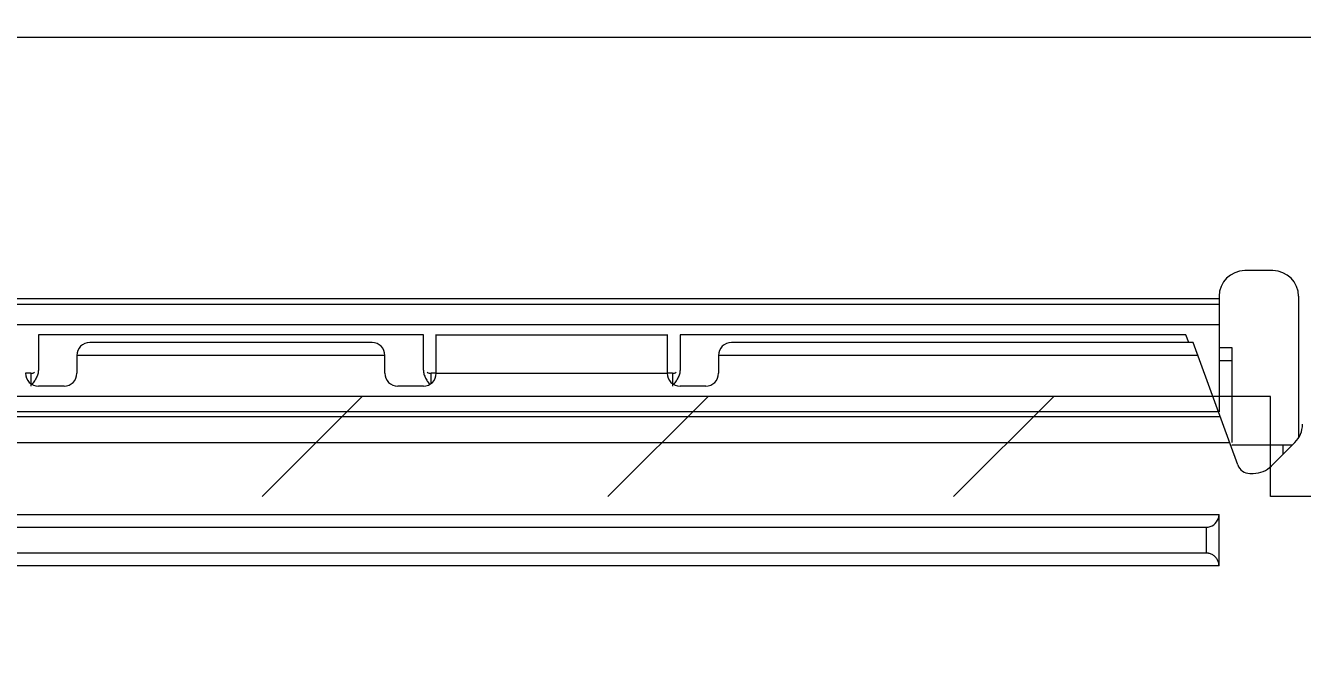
# Model space of a CAD drawing. Extents: x 6438 to 11432, y -3701 to -2371.
# Drawn here: x 11090.267 to 11095.242, y -3286.698 to -3284.216 of the extents above; entities that cross this region are included whole.
import ezdxf

# ---------------------------------------------------------------- set-up
doc = ezdxf.new("R2010")
doc.units = 0
doc.header["$LTSCALE"] = 3
doc.layers.get('DEFPOINTS').update_dxf_attribs({"linetype": 'CONTINUOUS', "lineweight": 9})
doc.layers.add('DIM', color=6, linetype='CONTINUOUS', lineweight=9)
doc.layers.add('LCD', color=4, linetype='CONTINUOUS', lineweight=9)
doc.styles.add('宋体', font='arial.ttf')
doc.dimstyles.new('标注', dxfattribs={"dimtxt": 7, "dimasz": 7, "dimexe": 2, "dimexo": 2, "dimgap": 1, "dimtad": 1, "dimzin": 9, "dimdsep": 46, "dimtxsty": '宋体', "dimcen": 1, "dimadec": 0, "dimazin": 0, "dimtm": 0.05, "dimtfac": 1, "dimtmove": 0, "dimatfit": 3, "dimfxl": 0, "dimtolj": 1, "dimarcsym": 0})

# ---------------------------------------------------------------- blocks, each defined once
blk = doc.blocks.new('LCD背视图')
at = {"layer": 'LCD'}
h = blk.add_hatch(dxfattribs=at)
h.set_pattern_fill('ANSI37', color=256, scale=0.1)
h.set_pattern_definition([(135, (15648.00522, 12129.1224), (0.224506403, 0.224506403), []), (45, (15648.00522, 12129.1224), (0.224506403, -0.224506403), [])])
edge = h.paths.add_edge_path()
edge.add_line((12122.3361, -3359.0977), (12385.5361, -3359.0977))
edge.add_line((12385.5361, -3359.0977), (12385.5361, -3334.2977))
edge.add_line((12385.5361, -3334.2977), (12286.0861, -3334.2977))
edge.add_arc((12286.0861, -3334.7977), 0.5, 90, 180)
edge.add_line((12285.5861, -3334.7977), (12285.5861, -3350.2477))
edge.add_arc((12285.0861, -3350.2477), 0.5, 270, 360, ccw=False)
edge.add_line((12285.0861, -3350.7477), (12261.8861, -3350.7477))
edge.add_arc((12261.8861, -3350.2477), 0.5, 180, 270, ccw=False)
edge.add_line((12261.3861, -3350.2477), (12261.3861, -3334.7977))
edge.add_arc((12260.8861, -3334.7977), 0.5, 0, 90)
edge.add_line((12260.8861, -3334.2977), (12122.3361, -3334.2977))
edge.add_line((12122.3361, -3334.2977), (12122.3361, -3359.0977))
at = {"layer": 'LCD', "ltscale": 0.02}
h = blk.add_hatch(dxfattribs=at)
h.set_pattern_fill('ANSI31', color=256, scale=0.3, angle=180)
h.set_pattern_definition([(225, (12045.7346, -3215.1625), (0.6735192, -0.6735192), [])])
edge = h.paths.add_edge_path()
edge.add_line((12285.0861, -3342.7677), (12261.8861, -3342.7677))
edge = h.paths.add_edge_path()
edge.add_line((12284.5361, -3344.2677), (12284.5361, -3342.7677))
edge = h.paths.add_edge_path()
edge.add_line((12284.5361, -3344.2677), (12283.1361, -3344.2677))
edge.add_line((12283.1361, -3344.2677), (12283.1361, -3346.1677))
edge.add_line((12283.1361, -3346.1677), (12283.1361, -3346.7177))
edge = h.paths.add_edge_path()
edge.add_line((12283.1361, -3346.6377), (12281.2861, -3346.6377))
edge.add_line((12281.2861, -3346.6377), (12281.2861, -3346.2477))
edge.add_line((12281.2861, -3346.2477), (12265.6861, -3346.2477))
edge.add_line((12265.6861, -3346.2477), (12265.6861, -3346.6377))
edge.add_line((12265.6861, -3346.6377), (12263.8361, -3346.6377))
edge = h.paths.add_edge_path()
edge.add_line((12263.8361, -3346.1677), (12263.8361, -3344.2677))
edge.add_line((12263.8361, -3344.2677), (12262.4361, -3344.2677))
edge.add_line((12262.4361, -3344.2677), (12262.4361, -3342.7677))
at = {"layer": 'LCD'}
for p, q in [((12265.425, -3344.8477), (12281.5472, -3344.8477)), ((12265.425, -3344.8477), (12281.5472, -3344.8477)), ((12265.425, -3344.8477), (12281.5472, -3344.8477)), ((12265.425, -3344.8477), (12281.5472, -3344.8477)), ((12281.2961, -3345.7577), (12281.1861, -3345.7577)), ((12281.2961, -3345.7577), (12281.1861, -3345.7577)), ((12281.2961, -3345.7577), (12281.1861, -3345.7577)), ((12281.2961, -3345.7577), (12281.1861, -3345.7577)), ((12281.0861, -3345.8677), (12265.8861, -3345.8677)), ((12281.0861, -3345.8677), (12265.8861, -3345.8677)), ((12281.0861, -3345.8677), (12265.8861, -3345.8677)), ((12281.0861, -3345.8677), (12265.8861, -3345.8677)), ((12281.0861, -3345.8577), (12281.0861, -3346.3077)), ((12281.0861, -3345.8577), (12281.0861, -3346.3077)), ((12281.0861, -3345.8577), (12281.0861, -3346.3077)), ((12281.0861, -3345.8577), (12281.0861, -3346.3077)), ((12281.3961, -3345.8577), (12281.3961, -3346.4088)), ((12281.3961, -3345.8577), (12281.3961, -3346.4088)), ((12281.3961, -3345.8577), (12281.3961, -3346.4088)), ((12281.3961, -3345.8577), (12281.3961, -3346.4088)), ((12265.8861, -3345.8877), (12281.0861, -3345.8877)), ((12265.8861, -3345.8877), (12281.0861, -3345.8877)), ((12265.8861, -3345.8877), (12281.0861, -3345.8877)), ((12265.8861, -3345.8877), (12281.0861, -3345.8877)), ((12265.8861, -3345.9677), (12281.0861, -3345.9677)), ((12265.8861, -3345.9677), (12281.0861, -3345.9677)), ((12265.8861, -3345.9677), (12281.0861, -3345.9677)), ((12265.8861, -3345.9677), (12281.0861, -3345.9677)), ((12276.4861, -3346.0077), (12276.4861, -3346.1452)), ((12277.9861, -3346.0077), (12276.4861, -3346.0077)), ((12277.9861, -3346.0077), (12276.4861, -3346.0077)), ((12276.4861, -3346.0077), (12276.4861, -3346.1452)), ((12276.4861, -3346.0077), (12276.4861, -3346.1452)), ((12277.9861, -3346.0077), (12276.4861, -3346.0077)), ((12277.9861, -3346.0077), (12276.4861, -3346.0077)), ((12276.4861, -3346.0077), (12276.4861, -3346.1452)), ((12277.9861, -3346.1452), (12277.9861, -3346.0077)), ((12277.9861, -3346.1452), (12277.9861, -3346.0077)), ((12277.9861, -3346.1452), (12277.9861, -3346.0077)), ((12277.9861, -3346.1452), (12277.9861, -3346.0077)), ((12278.0361, -3346.1577), (12278.0361, -3346.0068)), ((12278.0361, -3346.1577), (12278.0361, -3346.0068)), ((12278.0361, -3346.1577), (12278.0361, -3346.0068)), ((12278.0361, -3346.1577), (12278.0361, -3346.0068)), ((12278.0361, -3346.0077), (12278.9361, -3346.0077)), ((12278.0361, -3346.0077), (12278.9361, -3346.0077)), ((12278.0361, -3346.0077), (12278.9361, -3346.0077)), ((12278.0361, -3346.0077), (12278.9361, -3346.0077)), ((12278.9361, -3346.0068), (12278.9361, -3346.1577)), ((12278.9361, -3346.0068), (12278.9361, -3346.1577)), ((12278.9361, -3346.0068), (12278.9361, -3346.1577)), ((12278.9361, -3346.0068), (12278.9361, -3346.1577)), ((12278.9861, -3346.0077), (12278.9861, -3346.1452)), ((12280.9561, -3346.0077), (12278.9861, -3346.0077)), ((12280.9561, -3346.0077), (12278.9861, -3346.0077)), ((12278.9861, -3346.0077), (12278.9861, -3346.1452)), ((12278.9861, -3346.0077), (12278.9861, -3346.1452)), ((12280.9561, -3346.0077), (12278.9861, -3346.0077)), ((12280.9561, -3346.0077), (12278.9861, -3346.0077)), ((12278.9861, -3346.0077), (12278.9861, -3346.1452)), ((12280.9686, -3346.0377), (12280.9561, -3346.0077)), ((12280.9686, -3346.0377), (12280.9561, -3346.0077)), ((12280.9686, -3346.0377), (12280.9561, -3346.0077)), ((12280.9686, -3346.0377), (12280.9561, -3346.0077)), ((12277.7861, -3346.0377), (12276.6861, -3346.0377)), ((12277.7861, -3346.0377), (12276.6861, -3346.0377)), ((12277.7861, -3346.0377), (12276.6861, -3346.0377)), ((12277.7861, -3346.0377), (12276.6861, -3346.0377)), ((12280.9854, -3346.0377), (12279.1861, -3346.0377)), ((12280.9854, -3346.0377), (12279.1861, -3346.0377)), ((12280.9854, -3346.0377), (12279.1861, -3346.0377)), ((12280.9854, -3346.0377), (12279.1861, -3346.0377)), ((12281.1591, -3346.5148), (12280.9854, -3346.0377)), ((12281.1591, -3346.5148), (12280.9854, -3346.0377)), ((12281.1591, -3346.5148), (12280.9854, -3346.0377)), ((12281.1591, -3346.5148), (12280.9854, -3346.0377)), ((12281.0861, -3346.0577), (12281.1361, -3346.0577)), ((12281.0861, -3346.0577), (12281.1361, -3346.0577)), ((12281.0861, -3346.0577), (12281.1361, -3346.0577)), ((12281.0861, -3346.0577), (12281.1361, -3346.0577)), ((12281.1361, -3346.0577), (12281.1361, -3346.4277)), ((12281.1361, -3346.0577), (12281.1361, -3346.4277)), ((12281.1361, -3346.0577), (12281.1361, -3346.4277)), ((12281.1361, -3346.0577), (12281.1361, -3346.4277)), ((12276.6361, -3346.0877), (12276.6361, -3346.1577)), ((12277.8361, -3346.0877), (12276.6361, -3346.0877)), ((12277.8361, -3346.0877), (12276.6361, -3346.0877)), ((12276.6361, -3346.0877), (12276.6361, -3346.1577)), ((12276.6361, -3346.0877), (12276.6361, -3346.1577)), ((12277.8361, -3346.0877), (12276.6361, -3346.0877)), ((12277.8361, -3346.0877), (12276.6361, -3346.0877)), ((12276.6361, -3346.0877), (12276.6361, -3346.1577)), ((12277.8361, -3346.1577), (12277.8361, -3346.0877)), ((12277.8361, -3346.1577), (12277.8361, -3346.0877)), ((12277.8361, -3346.1577), (12277.8361, -3346.0877)), ((12277.8361, -3346.1577), (12277.8361, -3346.0877)), ((12279.1361, -3346.0877), (12279.1361, -3346.1577)), ((12281.0036, -3346.0877), (12279.1361, -3346.0877)), ((12281.0036, -3346.0877), (12279.1361, -3346.0877)), ((12279.1361, -3346.0877), (12279.1361, -3346.1577)), ((12279.1361, -3346.0877), (12279.1361, -3346.1577)), ((12281.0036, -3346.0877), (12279.1361, -3346.0877)), ((12281.0036, -3346.0877), (12279.1361, -3346.0877)), ((12279.1361, -3346.0877), (12279.1361, -3346.1577)), ((12281.0861, -3346.1077), (12281.1361, -3346.1077)), ((12281.0861, -3346.1077), (12281.1361, -3346.1077)), ((12281.0861, -3346.1077), (12281.1361, -3346.1077)), ((12281.0861, -3346.1077), (12281.1361, -3346.1077)), ((12276.4561, -3346.1577), (12276.4361, -3346.1577)), ((12276.4561, -3346.1577), (12276.4361, -3346.1577)), ((12276.4561, -3346.1577), (12276.4361, -3346.1577)), ((12276.4561, -3346.1577), (12276.4361, -3346.1577)), ((12276.4561, -3346.1577), (12276.4561, -3346.2077)), ((12276.4561, -3346.1577), (12276.4561, -3346.2077)), ((12276.4561, -3346.1577), (12276.4561, -3346.2077)), ((12276.4561, -3346.1577), (12276.4561, -3346.2077)), ((12278.0161, -3346.1975), (12278.0161, -3346.1577)), ((12278.0161, -3346.1975), (12278.0161, -3346.1577)), ((12278.0361, -3346.1577), (12278.0161, -3346.1577)), ((12278.0361, -3346.1577), (12278.0161, -3346.1577)), ((12278.0361, -3346.1577), (12278.0161, -3346.1577)), ((12278.0361, -3346.1577), (12278.0161, -3346.1577)), ((12278.0161, -3346.1975), (12278.0161, -3346.1577)), ((12278.0161, -3346.1975), (12278.0161, -3346.1577)), ((12278.0361, -3346.1577), (12278.9361, -3346.1577)), ((12278.0361, -3346.1577), (12278.9361, -3346.1577)), ((12278.0361, -3346.1577), (12278.9361, -3346.1577)), ((12278.0361, -3346.1577), (12278.9361, -3346.1577)), ((12278.9561, -3346.1577), (12278.9361, -3346.1577)), ((12278.9561, -3346.1577), (12278.9361, -3346.1577)), ((12278.9561, -3346.1577), (12278.9361, -3346.1577)), ((12278.9561, -3346.1577), (12278.9361, -3346.1577)), ((12278.9561, -3346.1577), (12278.9561, -3346.2077)), ((12278.9561, -3346.1577), (12278.9561, -3346.2077)), ((12278.9561, -3346.1577), (12278.9561, -3346.2077)), ((12278.9561, -3346.1577), (12278.9561, -3346.2077)), ((12276.5861, -3346.2077), (12276.4861, -3346.2077)), ((12276.5861, -3346.2077), (12276.4861, -3346.2077)), ((12276.5861, -3346.2077), (12276.4861, -3346.2077)), ((12276.5861, -3346.2077), (12276.4861, -3346.2077)), ((12277.9861, -3346.2077), (12277.8861, -3346.2077)), ((12277.9861, -3346.2077), (12277.8861, -3346.2077)), ((12277.9861, -3346.2077), (12277.8861, -3346.2077)), ((12277.9861, -3346.2077), (12277.8861, -3346.2077)), ((12279.0861, -3346.2077), (12278.9861, -3346.2077)), ((12279.0861, -3346.2077), (12278.9861, -3346.2077)), ((12279.0861, -3346.2077), (12278.9861, -3346.2077)), ((12279.0861, -3346.2077), (12278.9861, -3346.2077)), ((12281.091, -3346.3277), (12265.8811, -3346.3277)), ((12281.091, -3346.3277), (12265.8811, -3346.3277)), ((12281.091, -3346.3277), (12265.8811, -3346.3277)), ((12281.091, -3346.3277), (12265.8811, -3346.3277)), ((12281.0837, -3346.3077), (12265.8884, -3346.3077)), ((12281.0837, -3346.3077), (12265.8884, -3346.3077)), ((12281.0837, -3346.3077), (12265.8884, -3346.3077)), ((12281.0837, -3346.3077), (12265.8884, -3346.3077)), ((12265.8447, -3346.4277), (12281.1274, -3346.4277)), ((12265.8447, -3346.4277), (12281.1274, -3346.4277)), ((12265.8447, -3346.4277), (12281.1274, -3346.4277)), ((12265.8447, -3346.4277), (12281.1274, -3346.4277)), ((12281.3818, -3346.427), (12281.2903, -3346.5184)), ((12281.3818, -3346.427), (12281.2903, -3346.5184)), ((12281.3818, -3346.427), (12281.2903, -3346.5184)), ((12281.3818, -3346.427), (12281.2903, -3346.5184)), ((12281.3711, -3346.4377), (12281.1361, -3346.4377)), ((12281.3711, -3346.4377), (12281.1361, -3346.4377)), ((12281.3711, -3346.4377), (12281.1361, -3346.4377)), ((12281.3711, -3346.4377), (12281.1361, -3346.4377)), ((12281.3361, -3346.4727), (12281.3361, -3346.4377)), ((12281.3361, -3346.4727), (12281.3361, -3346.4377)), ((12281.3361, -3346.4727), (12281.3361, -3346.4377)), ((12281.3361, -3346.4727), (12281.3361, -3346.4377)), ((12281.2061, -3346.5477), (12281.2196, -3346.5477)), ((12281.2061, -3346.5477), (12281.2196, -3346.5477)), ((12281.2061, -3346.5477), (12281.2196, -3346.5477)), ((12281.2061, -3346.5477), (12281.2196, -3346.5477)), ((12265.8861, -3346.7074), (12281.0861, -3346.7074)), ((12265.8861, -3346.7074), (12281.0861, -3346.7074)), ((12265.8861, -3346.7074), (12281.0861, -3346.7074)), ((12265.8861, -3346.7074), (12281.0861, -3346.7074)), ((12281.0861, -3346.908), (12281.0861, -3346.7074)), ((12281.0861, -3346.908), (12281.0861, -3346.7074)), ((12281.0861, -3346.908), (12281.0861, -3346.7074)), ((12281.0861, -3346.908), (12281.0861, -3346.7074)), ((12265.9361, -3346.7574), (12281.0361, -3346.7574)), ((12265.9361, -3346.7574), (12281.0361, -3346.7574)), ((12265.9361, -3346.7574), (12281.0361, -3346.7574)), ((12265.9361, -3346.7574), (12281.0361, -3346.7574)), ((12281.0361, -3346.7574), (12281.0361, -3346.858)), ((12281.0361, -3346.7574), (12281.0361, -3346.858)), ((12281.0361, -3346.7574), (12281.0361, -3346.858)), ((12281.0361, -3346.7574), (12281.0361, -3346.858)), ((12281.0361, -3346.858), (12265.9361, -3346.858)), ((12281.0361, -3346.858), (12265.9361, -3346.858)), ((12281.0361, -3346.858), (12265.9361, -3346.858)), ((12281.0361, -3346.858), (12265.9361, -3346.858)), ((12281.0861, -3346.908), (12265.8861, -3346.908)), ((12281.0861, -3346.908), (12265.8861, -3346.908)), ((12281.0861, -3346.908), (12265.8861, -3346.908)), ((12281.0861, -3346.908), (12265.8861, -3346.908))]:
    blk.add_line(p, q, dxfattribs=at)
at = {"layer": 'LCD', "ltscale": 0.02}
for p, q in [((12281.2861, -3346.2477), (12265.6861, -3346.2477)), ((12281.2861, -3346.6377), (12281.2861, -3346.2477)), ((12283.1361, -3346.6377), (12281.2861, -3346.6377))]:
    blk.add_line(p, q, dxfattribs=at)
at = {"layer": 'LCD'}
for points in [[(12276.4861, -3346.1452), (12276.4859, -3346.1493), (12276.4854, -3346.1533), (12276.4847, -3346.1573), (12276.4836, -3346.1613), (12276.4824, -3346.1652), (12276.4809, -3346.169), (12276.4792, -3346.1729), (12276.4773, -3346.1766), (12276.4753, -3346.1803), (12276.4732, -3346.184), (12276.4709, -3346.1875), (12276.4685, -3346.191), (12276.4661, -3346.1944), (12276.4637, -3346.1978), (12276.4612, -3346.2011)], [(12276.4861, -3346.1452), (12276.4859, -3346.1493), (12276.4854, -3346.1533), (12276.4847, -3346.1573), (12276.4836, -3346.1613), (12276.4824, -3346.1652), (12276.4809, -3346.169), (12276.4792, -3346.1729), (12276.4773, -3346.1766), (12276.4753, -3346.1803), (12276.4732, -3346.184), (12276.4709, -3346.1875), (12276.4685, -3346.191), (12276.4661, -3346.1944), (12276.4637, -3346.1978), (12276.4612, -3346.2011)], [(12276.4861, -3346.1452), (12276.4859, -3346.1493), (12276.4854, -3346.1533), (12276.4847, -3346.1573), (12276.4836, -3346.1613), (12276.4824, -3346.1652), (12276.4809, -3346.169), (12276.4792, -3346.1729), (12276.4773, -3346.1766), (12276.4753, -3346.1803), (12276.4732, -3346.184), (12276.4709, -3346.1875), (12276.4685, -3346.191), (12276.4661, -3346.1944), (12276.4637, -3346.1978), (12276.4612, -3346.2011)], [(12276.4861, -3346.1452), (12276.4859, -3346.1493), (12276.4854, -3346.1533), (12276.4847, -3346.1573), (12276.4836, -3346.1613), (12276.4824, -3346.1652), (12276.4809, -3346.169), (12276.4792, -3346.1729), (12276.4773, -3346.1766), (12276.4753, -3346.1803), (12276.4732, -3346.184), (12276.4709, -3346.1875), (12276.4685, -3346.191), (12276.4661, -3346.1944), (12276.4637, -3346.1978), (12276.4612, -3346.2011)], [(12277.9861, -3346.1452), (12277.9862, -3346.1493), (12277.9867, -3346.1534), (12277.9875, -3346.1574), (12277.9885, -3346.1614), (12277.9898, -3346.1653), (12277.9913, -3346.1692), (12277.993, -3346.173), (12277.9949, -3346.1768), (12277.9969, -3346.1805), (12277.9991, -3346.1842), (12278.0014, -3346.1878), (12278.0038, -3346.1913), (12278.0062, -3346.1947), (12278.0087, -3346.1981), (12278.0112, -3346.2014)], [(12277.9861, -3346.1452), (12277.9862, -3346.1493), (12277.9867, -3346.1534), (12277.9875, -3346.1574), (12277.9885, -3346.1614), (12277.9898, -3346.1653), (12277.9913, -3346.1692), (12277.993, -3346.173), (12277.9949, -3346.1768), (12277.9969, -3346.1805), (12277.9991, -3346.1842), (12278.0014, -3346.1878), (12278.0038, -3346.1913), (12278.0062, -3346.1947), (12278.0087, -3346.1981), (12278.0112, -3346.2014)], [(12277.9861, -3346.1452), (12277.9862, -3346.1493), (12277.9867, -3346.1534), (12277.9875, -3346.1574), (12277.9885, -3346.1614), (12277.9898, -3346.1653), (12277.9913, -3346.1692), (12277.993, -3346.173), (12277.9949, -3346.1768), (12277.9969, -3346.1805), (12277.9991, -3346.1842), (12278.0014, -3346.1878), (12278.0038, -3346.1913), (12278.0062, -3346.1947), (12278.0087, -3346.1981), (12278.0112, -3346.2014)], [(12277.9861, -3346.1452), (12277.9862, -3346.1493), (12277.9867, -3346.1534), (12277.9875, -3346.1574), (12277.9885, -3346.1614), (12277.9898, -3346.1653), (12277.9913, -3346.1692), (12277.993, -3346.173), (12277.9949, -3346.1768), (12277.9969, -3346.1805), (12277.9991, -3346.1842), (12278.0014, -3346.1878), (12278.0038, -3346.1913), (12278.0062, -3346.1947), (12278.0087, -3346.1981), (12278.0112, -3346.2014)], [(12278.9861, -3346.1452), (12278.9859, -3346.1493), (12278.9854, -3346.1533), (12278.9847, -3346.1573), (12278.9836, -3346.1613), (12278.9824, -3346.1652), (12278.9809, -3346.169), (12278.9792, -3346.1729), (12278.9773, -3346.1766), (12278.9753, -3346.1803), (12278.9732, -3346.184), (12278.9709, -3346.1875), (12278.9685, -3346.191), (12278.9661, -3346.1944), (12278.9637, -3346.1978), (12278.9612, -3346.2011)], [(12278.9861, -3346.1452), (12278.9859, -3346.1493), (12278.9854, -3346.1533), (12278.9847, -3346.1573), (12278.9836, -3346.1613), (12278.9824, -3346.1652), (12278.9809, -3346.169), (12278.9792, -3346.1729), (12278.9773, -3346.1766), (12278.9753, -3346.1803), (12278.9732, -3346.184), (12278.9709, -3346.1875), (12278.9685, -3346.191), (12278.9661, -3346.1944), (12278.9637, -3346.1978), (12278.9612, -3346.2011)], [(12278.9861, -3346.1452), (12278.9859, -3346.1493), (12278.9854, -3346.1533), (12278.9847, -3346.1573), (12278.9836, -3346.1613), (12278.9824, -3346.1652), (12278.9809, -3346.169), (12278.9792, -3346.1729), (12278.9773, -3346.1766), (12278.9753, -3346.1803), (12278.9732, -3346.184), (12278.9709, -3346.1875), (12278.9685, -3346.191), (12278.9661, -3346.1944), (12278.9637, -3346.1978), (12278.9612, -3346.2011)], [(12278.9861, -3346.1452), (12278.9859, -3346.1493), (12278.9854, -3346.1533), (12278.9847, -3346.1573), (12278.9836, -3346.1613), (12278.9824, -3346.1652), (12278.9809, -3346.169), (12278.9792, -3346.1729), (12278.9773, -3346.1766), (12278.9753, -3346.1803), (12278.9732, -3346.184), (12278.9709, -3346.1875), (12278.9685, -3346.191), (12278.9661, -3346.1944), (12278.9637, -3346.1978), (12278.9612, -3346.2011)], [(12281.0361, -3346.7574), (12281.0439, -3346.7568), (12281.0515, -3346.7549), (12281.0588, -3346.7519), (12281.0654, -3346.7478), (12281.0714, -3346.7427), (12281.0765, -3346.7368), (12281.0806, -3346.7301), (12281.0836, -3346.7228), (12281.0854, -3346.7152), (12281.0861, -3346.7074)], [(12281.0361, -3346.7574), (12281.0439, -3346.7568), (12281.0515, -3346.7549), (12281.0588, -3346.7519), (12281.0654, -3346.7478), (12281.0714, -3346.7427), (12281.0765, -3346.7368), (12281.0806, -3346.7301), (12281.0836, -3346.7228), (12281.0854, -3346.7152), (12281.0861, -3346.7074)], [(12281.0361, -3346.7574), (12281.0439, -3346.7568), (12281.0515, -3346.7549), (12281.0588, -3346.7519), (12281.0654, -3346.7478), (12281.0714, -3346.7427), (12281.0765, -3346.7368), (12281.0806, -3346.7301), (12281.0836, -3346.7228), (12281.0854, -3346.7152), (12281.0861, -3346.7074)], [(12281.0361, -3346.7574), (12281.0439, -3346.7568), (12281.0515, -3346.7549), (12281.0588, -3346.7519), (12281.0654, -3346.7478), (12281.0714, -3346.7427), (12281.0765, -3346.7368), (12281.0806, -3346.7301), (12281.0836, -3346.7228), (12281.0854, -3346.7152), (12281.0861, -3346.7074)], [(12281.0459, -3346.8591), (12281.0453, -3346.8589), (12281.0446, -3346.8588), (12281.044, -3346.8587), (12281.0433, -3346.8586), (12281.0427, -3346.8585), (12281.042, -3346.8584), (12281.0413, -3346.8583), (12281.0407, -3346.8582), (12281.04, -3346.8582), (12281.0394, -3346.8581), (12281.0387, -3346.8581), (12281.038, -3346.858), (12281.0374, -3346.858), (12281.0367, -3346.858), (12281.0361, -3346.858)], [(12281.0459, -3346.8591), (12281.0453, -3346.8589), (12281.0446, -3346.8588), (12281.044, -3346.8587), (12281.0433, -3346.8586), (12281.0427, -3346.8585), (12281.042, -3346.8584), (12281.0413, -3346.8583), (12281.0407, -3346.8582), (12281.04, -3346.8582), (12281.0394, -3346.8581), (12281.0387, -3346.8581), (12281.038, -3346.858), (12281.0374, -3346.858), (12281.0367, -3346.858), (12281.0361, -3346.858)], [(12281.0459, -3346.8591), (12281.0453, -3346.8589), (12281.0446, -3346.8588), (12281.044, -3346.8587), (12281.0433, -3346.8586), (12281.0427, -3346.8585), (12281.042, -3346.8584), (12281.0413, -3346.8583), (12281.0407, -3346.8582), (12281.04, -3346.8582), (12281.0394, -3346.8581), (12281.0387, -3346.8581), (12281.038, -3346.858), (12281.0374, -3346.858), (12281.0367, -3346.858), (12281.0361, -3346.858)], [(12281.0459, -3346.8591), (12281.0453, -3346.8589), (12281.0446, -3346.8588), (12281.044, -3346.8587), (12281.0433, -3346.8586), (12281.0427, -3346.8585), (12281.042, -3346.8584), (12281.0413, -3346.8583), (12281.0407, -3346.8582), (12281.04, -3346.8582), (12281.0394, -3346.8581), (12281.0387, -3346.8581), (12281.038, -3346.858), (12281.0374, -3346.858), (12281.0367, -3346.858), (12281.0361, -3346.858)], [(12281.0861, -3346.908), (12281.0859, -3346.9046), (12281.0856, -3346.9013), (12281.085, -3346.8979), (12281.0842, -3346.8946), (12281.0832, -3346.8913), (12281.0819, -3346.8882), (12281.0804, -3346.8851), (12281.0787, -3346.8821), (12281.0768, -3346.8792), (12281.0747, -3346.8765), (12281.0724, -3346.8739), (12281.07, -3346.8715), (12281.0673, -3346.8693), (12281.0646, -3346.8672), (12281.0617, -3346.8654), (12281.0587, -3346.8637), (12281.0556, -3346.8622), (12281.0524, -3346.861), (12281.0492, -3346.8599), (12281.0459, -3346.8591)], [(12281.0861, -3346.908), (12281.0859, -3346.9046), (12281.0856, -3346.9013), (12281.085, -3346.8979), (12281.0842, -3346.8946), (12281.0832, -3346.8913), (12281.0819, -3346.8882), (12281.0804, -3346.8851), (12281.0787, -3346.8821), (12281.0768, -3346.8792), (12281.0747, -3346.8765), (12281.0724, -3346.8739), (12281.07, -3346.8715), (12281.0673, -3346.8693), (12281.0646, -3346.8672), (12281.0617, -3346.8654), (12281.0587, -3346.8637), (12281.0556, -3346.8622), (12281.0524, -3346.861), (12281.0492, -3346.8599), (12281.0459, -3346.8591)], [(12281.0861, -3346.908), (12281.0859, -3346.9046), (12281.0856, -3346.9013), (12281.085, -3346.8979), (12281.0842, -3346.8946), (12281.0832, -3346.8913), (12281.0819, -3346.8882), (12281.0804, -3346.8851), (12281.0787, -3346.8821), (12281.0768, -3346.8792), (12281.0747, -3346.8765), (12281.0724, -3346.8739), (12281.07, -3346.8715), (12281.0673, -3346.8693), (12281.0646, -3346.8672), (12281.0617, -3346.8654), (12281.0587, -3346.8637), (12281.0556, -3346.8622), (12281.0524, -3346.861), (12281.0492, -3346.8599), (12281.0459, -3346.8591)], [(12281.0861, -3346.908), (12281.0859, -3346.9046), (12281.0856, -3346.9013), (12281.085, -3346.8979), (12281.0842, -3346.8946), (12281.0832, -3346.8913), (12281.0819, -3346.8882), (12281.0804, -3346.8851), (12281.0787, -3346.8821), (12281.0768, -3346.8792), (12281.0747, -3346.8765), (12281.0724, -3346.8739), (12281.07, -3346.8715), (12281.0673, -3346.8693), (12281.0646, -3346.8672), (12281.0617, -3346.8654), (12281.0587, -3346.8637), (12281.0556, -3346.8622), (12281.0524, -3346.861), (12281.0492, -3346.8599), (12281.0459, -3346.8591)]]:
    blk.add_lwpolyline(points, dxfattribs=at)
for centre, radius, start, end in [((12281.1861, -3345.8577), 0.1, 90, 180), ((12281.1861, -3345.8577), 0.1, 90, 180), ((12281.1861, -3345.8577), 0.1, 90, 180), ((12281.1861, -3345.8577), 0.1, 90, 180), ((12281.2961, -3345.8577), 0.1, 0, 90), ((12281.2961, -3345.8577), 0.1, 0, 90), ((12281.2961, -3345.8577), 0.1, 0, 90), ((12281.2961, -3345.8577), 0.1, 0, 90), ((12276.6861, -3346.0877), 0.05, 90, 180), ((12276.6861, -3346.0877), 0.05, 90, 180), ((12276.6861, -3346.0877), 0.05, 90, 180), ((12276.6861, -3346.0877), 0.05, 90, 180), ((12277.7861, -3346.0877), 0.05, 0, 90), ((12277.7861, -3346.0877), 0.05, 0, 90), ((12277.7861, -3346.0877), 0.05, 0, 90), ((12277.7861, -3346.0877), 0.05, 0, 90), ((12279.1861, -3346.0877), 0.05, 90, 180), ((12279.1861, -3346.0877), 0.05, 90, 180), ((12279.1861, -3346.0877), 0.05, 90, 180), ((12279.1861, -3346.0877), 0.05, 90, 180), ((12276.4861, -3346.1577), 0.05, 180, 270), ((12276.4861, -3346.1577), 0.05, 180, 270), ((12276.4861, -3346.1577), 0.05, 180, 270), ((12276.4861, -3346.1577), 0.05, 180, 270), ((12276.4561, -3346.1277), 0.03, 270, 300.3837), ((12276.4561, -3346.1277), 0.03, 270, 300.3837), ((12276.4561, -3346.1277), 0.03, 270, 300.3837), ((12276.4561, -3346.1277), 0.03, 270, 300.3837), ((12276.5861, -3346.1577), 0.05, 270, 0), ((12276.5861, -3346.1577), 0.05, 270, 0), ((12276.5861, -3346.1577), 0.05, 270, 0), ((12276.5861, -3346.1577), 0.05, 270, 0), ((12277.8861, -3346.1577), 0.05, 180, 270), ((12277.8861, -3346.1577), 0.05, 180, 270), ((12277.8861, -3346.1577), 0.05, 180, 270), ((12277.8861, -3346.1577), 0.05, 180, 270), ((12277.9861, -3346.1577), 0.05, 270, 0), ((12277.9861, -3346.1577), 0.05, 270, 0), ((12277.9861, -3346.1577), 0.05, 270, 0), ((12277.9861, -3346.1577), 0.05, 270, 0), ((12278.0161, -3346.1277), 0.03, 238.8359, 270), ((12278.0161, -3346.1277), 0.03, 238.8359, 270), ((12278.0161, -3346.1277), 0.03, 238.8359, 270), ((12278.0161, -3346.1277), 0.03, 238.8359, 270), ((12278.9861, -3346.1577), 0.05, 180, 270), ((12278.9861, -3346.1577), 0.05, 180, 270), ((12278.9861, -3346.1577), 0.05, 180, 270), ((12278.9861, -3346.1577), 0.05, 180, 270), ((12278.9561, -3346.1277), 0.03, 270, 300.3837), ((12278.9561, -3346.1277), 0.03, 270, 300.3837), ((12278.9561, -3346.1277), 0.03, 270, 300.3837), ((12278.9561, -3346.1277), 0.03, 270, 300.3837), ((12279.0861, -3346.1577), 0.05, 270, 0), ((12279.0861, -3346.1577), 0.05, 270, 0), ((12279.0861, -3346.1577), 0.05, 270, 0), ((12279.0861, -3346.1577), 0.05, 270, 0), ((12281.3111, -3346.3563), 0.1, 315, 0), ((12281.3111, -3346.3563), 0.1, 315, 0), ((12281.3111, -3346.3563), 0.1, 315, 0), ((12281.3111, -3346.3563), 0.1, 315, 0), ((12281.2061, -3346.4977), 0.05, 200, 270), ((12281.2061, -3346.4977), 0.05, 200, 270), ((12281.2061, -3346.4977), 0.05, 200, 270), ((12281.2061, -3346.4977), 0.05, 200, 270), ((12281.2196, -3346.4477), 0.1, 270, 315), ((12281.2196, -3346.4477), 0.1, 270, 315), ((12281.2196, -3346.4477), 0.1, 270, 315), ((12281.2196, -3346.4477), 0.1, 270, 315)]:
    blk.add_arc(centre, radius, start, end, dxfattribs=at)
blk = doc.blocks.new('*D34')
at = {"layer": 'DEFPOINTS', "color": 0}
for p in [(11104.8169, -3253.8854), (11087.3165, -3280.7315), (11104.8169, -3326.9905)]:
    blk.add_point(p, dxfattribs=at)
at = {"layer": 'DIM', "color": 0, "lineweight": -2}
for p, q in [((11087.3165, -3278.7315), (11087.3165, -3251.8854)), ((11104.8169, -3324.9905), (11104.8169, -3251.8854)), ((11094.3165, -3253.8854), (11097.8169, -3253.8854))]:
    blk.add_line(p, q, dxfattribs=at)
at = {"layer": 'DIM', "color": 0}
for points in [[(11094.3165, -3252.7187), (11094.3165, -3255.052), (11087.3165, -3253.8854)], [(11097.8169, -3252.7187), (11097.8169, -3255.052), (11104.8169, -3253.8854)]]:
    blk.add_solid(points, dxfattribs=at)
at = {"layer": 'DIM', "color": 0, "insert": (11102.389, -3249.3114), "char_height": 7, "attachment_point": 5, "style": '宋体'}
blk.add_mtext('\\A1;17.5', dxfattribs=at)

msp = doc.modelspace()

# ---------------------------------------------------------------- block references
at = {"layer": 'LCD'}
msp.add_blockref('LCD背视图', (-1186.1696, 60.5862), dxfattribs=at)

# ---------------------------------------------------------------- dimensions: what is measured, and where the dimension line sits
at = {"layer": 'DIM'}
dim = msp.add_linear_dim(base=(11104.8169, -3253.8854), p1=(11087.3165, -3280.7315), p2=(11104.8169, -3326.9905), dimstyle='标注', dxfattribs=at)
dim.commit()
dim.dimension.update_dxf_attribs({"geometry": '*D34', "text_midpoint": (11102.389, -3253.8854), "dimtype": 160})

doc.saveas('drawing.dxf')
